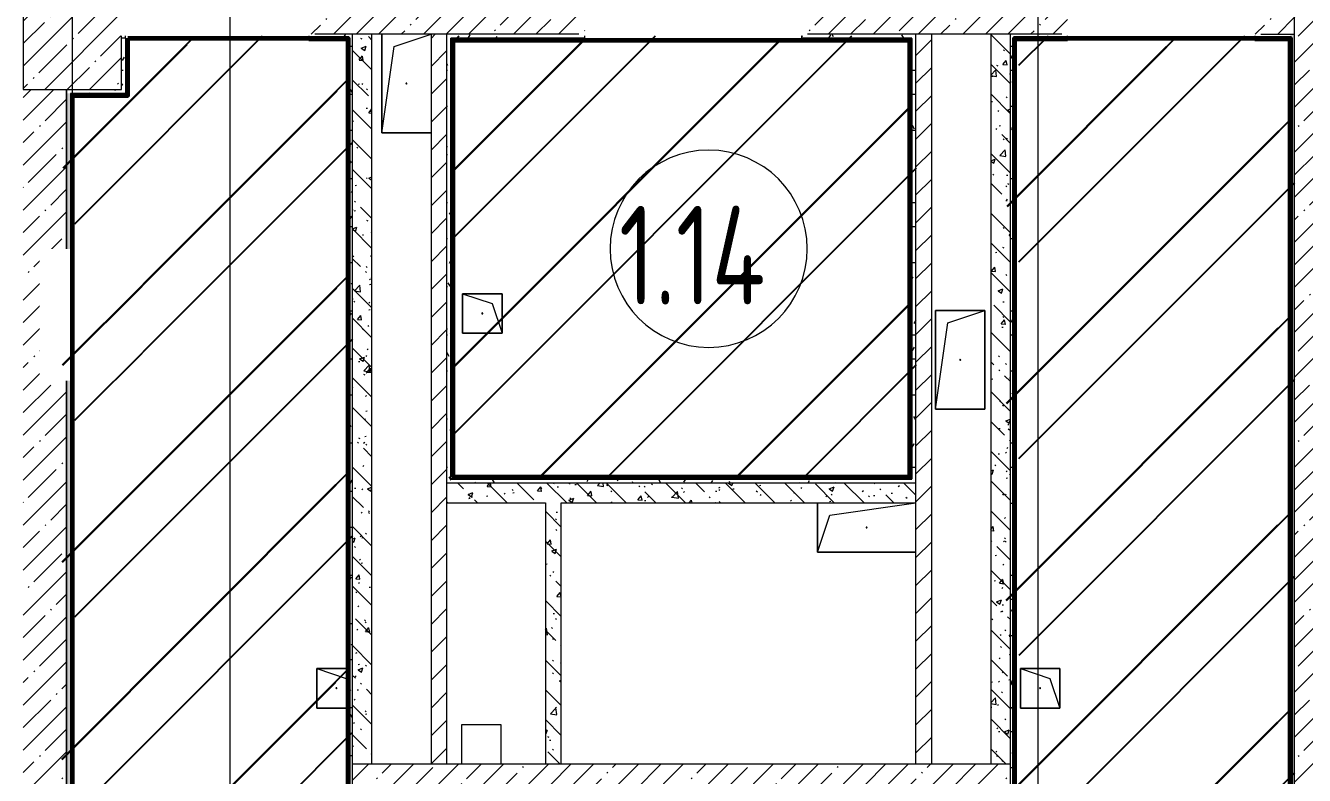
# Model space of a CAD drawing. Header units: millimetres. Extents: x -213911 to 415037, y -3642 to 107391.
# Drawn here: x 65487 to 71976, y 3787 to 7588 of the extents above; entities that cross this region are included whole.
import ezdxf

# ---------------------------------------------------------------- set-up
doc = ezdxf.new("R2010")
doc.units = ezdxf.units.MM
for name, color, linetype, lineweight in [('2)CF1', 5, 'Continuous', 30), ('7.20) Демонтаж монтаж', 5, 'Continuous', 60), ('7.5.2) Окраска опуска белая', 220, 'Continuous', 60), ('A-AREA-IDEN', 7, 'Continuous', 9), ('A-FLOR', 7, 'Continuous', 9), ('A-GENM', 7, 'Continuous', 9), ('A-WALL', 7, 'Continuous', 5), ('I-WALL', 7, 'Continuous', 5), ('S-COLS', 7, 'Continuous', 9), ('S-COLS-1', 7, 'Continuous', 5), ('Оси', 7, 'Continuous', 9)]:
    doc.layers.add(name, color=color, linetype=linetype, lineweight=lineweight)
doc.layers.add('3) CF3 монтаж', color=152, linetype='Continuous')
doc.layers.add('A-WALL-1', color=9, linetype='Continuous', lineweight=5, true_color=0x808080)
doc.layers.add('A-WALL-FNSH-1', color=9, linetype='Continuous', lineweight=5, true_color=0x808080)
doc.styles.get("Standard").update_dxf_attribs({"font": 'arial.ttf'})
doc.styles.add('СПДС', font='ГОСТ тип А.ttf', dxfattribs={"width": 0.9})
pattern_1 = [(45, (64.7, -136.06), (-114.04925, 114.04925), []), (45, (178.75, -136.06), (-114.04925, 114.04925), [201.612, -40.322, 6.706, -33.617])]
pattern_2 = [(45, (64.7, -136.06), (-70.71068, 70.71068), [])]
pattern_3 = [(135, (64.7, -136.06), (-150.8683, -150.8683), [213.36, -35.56, 7.112, -35.56]), (135, (64.7, 14.71), (-150.8683, -150.8683), []), (50, (64.7, -136.06), (255.05767, -22.3145), [26.67, -293.37]), (355, (64.7, -136.06), (-49.3404, 267.4791), [21.336, -234.696]), (100.451, (85.96, -137.92), (205.7195, 245.1636), [22.666, -249.326]), (46.184, (64.7, -64.94), (379.511, -58.86), [40.005, -440.055]), (96.636, (96.33, -69.85), (332.3634, 346.399), [33.999, -373.989]), (351.184, (64.7, -64.94), (332.3669, 346.3953), [32.004, -352.044]), (21, (100.26, -82.72), (212.2602, -143.1711), [26.67, -293.37]), (326, (100.26, -82.72), (86.5224, 257.8632), [21.336, -234.696]), (71.451, (117.95, -94.65), (298.78395, 114.6901), [22.666, -249.326]), (37.5, (64.7, -136.06), (4.32385, 118.37751), [6.706, -225.146, 6.706, -231.546, -235.585]), (37.5, (64.7, -136.06), (4.32385, 118.37751), [-470.103, 6.706, -228.879]), (7.5, (64.7, -136.06), (93.54758, 140.2533), [6.706, -129.134, 6.706, -219.812, -89.789]), (7.5, (64.7, -136.06), (93.54758, 140.2533), [-362.356, 6.706, -83.083]), (327.5, (-14.6, -136.06), (189.82734, -8.02019), [6.706, -82.194, 6.706, -270.662, -368.046]), (327.5, (-14.6, -136.06), (189.82734, -8.02019), [-366.268, 6.706, -361.34]), (317.5, (-50.16, -136.06), (207.38114, 35.59764), [6.706, -108.864, 6.706, -177.495, -261.366]), (317.5, (-50.16, -136.06), (207.38114, 35.59764), [-299.771, 6.706, -254.66])]
pattern_4 = [(0, (64.7, -136.06), (243.84, 60.96), [20.117, -162.763, 20.117, -162.763, -975.36]), (0, (64.7, -136.06), (243.84, 60.96), [-365.76, 20.117, -345.643, 20.117, -162.763, -426.72]), (0, (64.7, -136.06), (243.84, 60.96), [-914.4, 20.117, -101.803, 20.117, -284.683]), (120, (156.14, -105.58), (-174.71291, 180.691634), [20.117, -162.763, 20.117, -162.763, -975.36]), (120, (156.14, -105.58), (-174.71291, 180.691634), [-365.76, 20.117, -345.643, 20.117, -162.763, -426.72]), (120, (156.14, -105.58), (-174.71291, 180.691634), [-914.4, 20.117, -101.803, 20.117, -284.683]), (240, (186.62, 16.34), (-69.12709, -241.651634), [20.117, -162.763, 20.117, -162.763, -975.36]), (240, (186.62, 16.34), (-69.12709, -241.651634), [-365.76, 20.117, -345.643, 20.117, -162.763, -426.72]), (240, (186.62, 16.34), (-69.12709, -241.651634), [-914.4, 20.117, -101.803, 20.117, -284.683])]
pattern_5 = [(45, (5527.3, -21728.2), (-498.404, 498.404), [])]

# ---------------------------------------------------------------- blocks, each defined once
blk = doc.blocks.new('BSC_Колонна _Прямоугольная - 500х500-V15-Объем проектирования 1 этажа')
at = {"layer": 'S-COLS-1'}
h = blk.add_hatch(dxfattribs=at)
h.set_pattern_fill('FP_19', color=256, style=0, pattern_type=2)
h.set_pattern_definition([(45, (-65660, -7650), (-114.04925, 114.04925), []), (45, (-65545.95, -7650), (-114.04925, 114.04925), [201.613, -40.323, 6.706, -33.617])])
h.paths.add_polyline_path([(35.2, -250), (250, -250), (250, 22), (220, 22), (220, 30), (250, 30), (250, 250), (-250, 250), (-250, -250), (-10, -250)])
for p, q in [((220, 250), (-250, 250)), ((-250, 250), (-250, -250)), ((250, -250), (250, 22)), ((-250, -250), (250, -250))]:
    blk.add_line(p, q, dxfattribs=at)
blk = doc.blocks.new('GM_Отверстие прямоугольное _в плите_ - Отверстие-V116-Объем проектирования 1 этажа')
at = {"layer": 'A-GENM'}
for p, q in [((-100, -100), (-100, 100)), ((-100, 100), (100, 100)), ((100, 100), (-100, 100)), ((-100, 100), (-100, -100)), ((-50, 50), (100, 100)), ((100, 100), (100, -100)), ((100, -100), (100, 100)), ((-100, -100), (-50, 50)), ((100, -100), (-100, -100)), ((-100, -100), (100, -100))]:
    blk.add_line(p, q, dxfattribs=at)
for start, end in [(360, 180), (180, 360)]:
    blk.add_arc((0, 0), 2.5, start, end, dxfattribs=at)
blk = doc.blocks.new('GM_Отверстие прямоугольное _в плите_ - Отверстие-V117-Объем проектирования 1 этажа')
at = {"layer": 'A-GENM'}
for p, q in [((-100, -100), (-100, 49)), ((-100, -100), (-50.3, 49)), ((-100, 49), (-100, -100)), ((100, 49), (100, -100)), ((100, -100), (100, 49)), ((100, -100), (-100, -100)), ((-100, -100), (100, -100))]:
    blk.add_line(p, q, dxfattribs=at)
for start, end in [(360, 180), (180, 360)]:
    blk.add_arc((0, 0), 2.5, start, end, dxfattribs=at)
blk = doc.blocks.new('GM_Отверстие прямоугольное _в плите_ - Отверстие-V118-Объем проектирования 1 этажа')
at = {"layer": 'A-GENM'}
for p, q in [((-250, -125), (-250, 125)), ((-250, 125), (-250, -125)), ((-187.5, 62.5), (250, 125)), ((-250, -125), (-187.5, 62.5)), ((250, -125), (-250, -125)), ((-250, -125), (250, -125))]:
    blk.add_line(p, q, dxfattribs=at)
for start, end in [(360, 180), (180, 360)]:
    blk.add_arc((0, 0), 2.5, start, end, dxfattribs=at)
blk = doc.blocks.new('GM_Отверстие прямоугольное _в плите_ - Отверстие-V169-Объем проектирования 1 этажа')
at = {"layer": 'A-GENM'}
for p, q in [((-125, -250), (-125, 250)), ((-125, 250), (125, 250)), ((125, 250), (-125, 250)), ((-125, 250), (-125, -250)), ((-62.5, 187.5), (125, 250)), ((125, 250), (125, -250)), ((125, -250), (125, 250)), ((-125, -250), (-62.5, 187.5)), ((125, -250), (-125, -250)), ((-125, -250), (125, -250))]:
    blk.add_line(p, q, dxfattribs=at)
for start, end in [(360, 180), (180, 360)]:
    blk.add_arc((0, 0), 2.5, start, end, dxfattribs=at)
blk = doc.blocks.new('GM_Отверстие прямоугольное _в плите_ - Отверстие-21609826-Объем проектирования 1 этажа')
at = {"layer": 'A-GENM'}
for p, q in [((-125, -250), (-125, 250)), ((-125, 250), (-125, -250)), ((-62.5, 187.5), (125, 250)), ((-125, -250), (-62.5, 187.5)), ((125, -250), (-125, -250)), ((-125, -250), (125, -250))]:
    blk.add_line(p, q, dxfattribs=at)
for start, end in [(360, 180), (180, 360)]:
    blk.add_arc((0, 0), 2.5, start, end, dxfattribs=at)
blk = doc.blocks.new('Марка_Помещения - Номер-25198446-Объем проектирования 1 этажа')
at = {"layer": 'A-AREA-IDEN'}
for start, end in [(360, 180), (180, 360)]:
    blk.add_arc((0, 0), 2.5, start, end, dxfattribs=at)

msp = doc.modelspace()

# ---------------------------------------------------------------- hatches: boundary and pattern name
at = {"layer": '2)CF1'}
h = msp.add_hatch(dxfattribs=at)
h.set_pattern_fill('ANSI31', color=256, scale=222)
h.paths.add_polyline_path([(67655.7, 7512.9), (69973.7, 7512.9), (69973.7, 5299.9), (67655.7, 5299.9)])
h = msp.add_hatch(dxfattribs=at)
h.set_pattern_fill('ANSI31', color=256, scale=222)
h.paths.add_polyline_path([(70459.8, 3563.1), (69184.8, 3566.1), (69176.4, -11.9), (71549.4, -17.5), (71550.2, 358), (71830.2, 357.4), (71847, 7479.8), (70469, 7483.1)])
at = {"layer": '3) CF3 монтаж'}
h = msp.add_hatch(dxfattribs=at)
h.set_pattern_fill('ANSI31', color=256, scale=222, style=0)
h.set_pattern_definition(pattern_5)
h.paths.add_polyline_path([(68065.5, 5301.3), (70007.3, 5301.3), (70007.3, 7536.3), (67667.3, 7536.3), (67668.1, 5700.3), (67704.4, 5565), (67667.3, 5565), (67667.3, 5301.3), (67933.1, 5301.3), (67933.1, 5336.6)])
h = msp.add_hatch(dxfattribs=at)
h.set_pattern_fill('ANSI31', color=256, scale=222, style=0)
h.set_pattern_definition(pattern_5)
h.paths.add_polyline_path([(70134.7, 16.3), (71647.3, 16.3), (71647.3, 391.8), (71927.3, 391.8), (71927.3, 7536.3), (70527.3, 7536.3), (70528.1, 4013.3), (70564.4, 3878), (70527.3, 3878), (70527.3, 3616.3), (70263.6, 3616.3), (70263.6, 3576.9), (70128.3, 3613), (70140.4, 3616.3), (69252.3, 3616.3), (69252.3, 16.3)])
h.paths.add_polyline_path([(70528.6, 3213.3), (70492.3, 3348.5), (70564.7, 3348.5)])
h.paths.add_polyline_path([(70793.1, 3577.2), (70793.1, 3649.6), (70928.3, 3613.5)])
at = {"layer": '7.20) Демонтаж монтаж', "lineweight": 25}
h = msp.add_hatch(dxfattribs=at)
h.set_pattern_fill('ANSI31', color=256, scale=222)
h.paths.add_polyline_path([(67655.7, 5299.9), (69973.7, 5299.9), (69973.7, 7512.9), (67655.7, 7512.9)])
h = msp.add_hatch(dxfattribs=at)
h.set_pattern_fill('ANSI31', color=256, scale=222)
h.paths.add_polyline_path([(69229.7, 3603.9), (70504.7, 3603.9), (70504.7, 7523.9), (71904.7, 7523.9), (71904.7, 379.4), (71624.7, 379.4), (71624.7, 3.9), (69229.7, 3.9)])
at = {"layer": 'I-WALL'}
h = msp.add_hatch(dxfattribs=at)
h.set_pattern_fill('FP_1', color=256, style=0, pattern_type=2)
h.set_pattern_definition(pattern_1)
h.paths.add_polyline_path([(71754.7, 7543.9), (71924.7, 7543.9), (71924.7, 7763.9), (71724.7, 7763.9), (71724.7, 7543.9)])
h.paths.add_polyline_path([(70384.7, 7543.9), (70774.7, 7543.9), (70774.7, 7763.9), (69424.7, 7763.9), (69424.7, 7543.9), (70084.7, 7543.9)])
h.paths.add_polyline_path([(68294.7, 7543.9), (68324.7, 7543.9), (68324.7, 7763.9), (66924.7, 7763.9), (66924.7, 7543.9), (68175, 7543.9)])
h = msp.add_hatch(dxfattribs=at)
h.set_pattern_fill('FP_1', color=256, style=0, pattern_type=2)
h.set_pattern_definition(pattern_1)
h.paths.add_polyline_path([(71924.7, -236.1), (72144.7, -236.1), (72144.7, 7763.9), (71924.7, 7763.9), (71924.7, -199.3)])
h = msp.add_hatch(dxfattribs=at)
h.set_pattern_fill('FP_191', color=256, style=0, pattern_type=2)
h.set_pattern_definition(pattern_4)
h.paths.add_polyline_path([(66924.7, 7523.9), (67124.7, 7523.9), (67124.7, 7543.9), (66954.7, 7543.9), (66954.7, 7535.9), (66924.7, 7535.9)])
h = msp.add_hatch(dxfattribs=at)
h.set_pattern_fill('FP_191', color=256, style=0, pattern_type=2)
h.set_pattern_definition(pattern_4)
h.paths.add_polyline_path([(67144.7, 3623.9), (67144.7, 7543.9), (67124.7, 7543.9), (67124.7, 3623.9)])
h = msp.add_hatch(dxfattribs=at)
h.set_pattern_fill('FP_41', color=256, style=0, pattern_type=2)
h.set_pattern_definition(pattern_3)
h.paths.add_polyline_path([(67144.7, 3843.9), (67244.7, 3843.9), (67244.7, 7543.9), (67144.7, 7543.9), (67144.7, 3890.1)])
h = msp.add_hatch(dxfattribs=at)
h.set_pattern_fill('FP_22', color=256, style=0, pattern_type=2)
h.set_pattern_definition(pattern_2)
h.paths.add_polyline_path([(67544.7, 3843.9), (67624.7, 3843.9), (67624.7, 7543.9), (67544.7, 7543.9), (67544.7, 3856.8)])
h = msp.add_hatch(dxfattribs=at)
h.set_pattern_fill('FP_191', color=256, style=0, pattern_type=2)
h.set_pattern_definition(pattern_4)
h.paths.add_polyline_path([(67624.7, 5288.9), (67644.7, 5289.9), (67643.7, 7523.9), (67624.7, 7543.9), (67624.7, 6216.6)])
h.paths.add_polyline_path([(67644.7, 7523.9), (67644.7, 7543.9), (67624.7, 7543.9), (67629.6, 7539)])
h = msp.add_hatch(dxfattribs=at)
h.set_pattern_fill('FP_191', color=256, style=0, pattern_type=2)
h.set_pattern_definition(pattern_4)
h.paths.add_polyline_path([(68324.7, 7523.9), (68324.7, 7535.9), (68294.7, 7535.9), (68294.7, 7543.9), (67644.7, 7543.9), (67644.8, 7523.9), (68294.7, 7523.9)])
h.paths.add_polyline_path([(69984.7, 7523.9), (70004.7, 7523.9), (70004.7, 7543.9), (69454.7, 7542.8), (69454.7, 7535.9), (69424.7, 7535.9), (69424.7, 7523.9), (69973.7, 7523.9)])
h = msp.add_hatch(dxfattribs=at)
h.set_pattern_fill('FP_22', color=256, style=0, pattern_type=2)
h.set_pattern_definition(pattern_2)
h.paths.add_polyline_path([(70084.7, 3843.9), (70084.7, 7543.9), (70004.7, 7543.9), (70004.7, 3843.9)])
h = msp.add_hatch(dxfattribs=at)
h.set_pattern_fill('FP_41', color=256, style=0, pattern_type=2)
h.set_pattern_definition(pattern_3)
h.paths.add_polyline_path([(70433.2, 3843.9), (70484.7, 3843.9), (70484.7, 7543.9), (70384.7, 7543.9), (70384.7, 3843.9), (70412.3, 3843.9)])
h = msp.add_hatch(dxfattribs=at)
h.set_pattern_fill('FP_191', color=256, style=0, pattern_type=2)
h.set_pattern_definition(pattern_4)
h.paths.add_polyline_path([(70484.7, 3623.9), (70504.7, 3623.9), (70504.7, 7543.9), (70484.7, 7543.9), (70484.7, 3675.9)])
h = msp.add_hatch(dxfattribs=at)
h.set_pattern_fill('FP_191', color=256, style=0, pattern_type=2)
h.set_pattern_definition(pattern_4)
h.paths.add_polyline_path([(71900.7, 7523.9), (71904.7, 7525.6), (71904.7, 7543.9), (71754.7, 7543.9), (71754.7, 7535.9), (71724.7, 7535.9), (71724.7, 7523.9), (71893.7, 7523.9)])
h.paths.add_polyline_path([(70504.7, 7523.9), (70774.7, 7523.9), (70774.7, 7535.9), (70744.7, 7535.9), (70744.7, 7543.9), (70504.7, 7543.9), (70504.7, 7524.4)])
h = msp.add_hatch(dxfattribs=at)
h.set_pattern_fill('FP_191', color=256, style=0, pattern_type=2)
h.set_pattern_definition(pattern_4)
h.paths.add_polyline_path([(71904.7, 3.9), (71924.7, 3.9), (71924.7, 304.4), (71904.7, 304.4), (71904.7, 121.7)])
h.paths.add_polyline_path([(71911.4, 354.4), (71906, 374.5), (71924.7, 366.9), (71924.7, 7543.9), (71904.7, 7543.9), (71904.7, 354.4)])
h = msp.add_hatch(dxfattribs=at)
h.set_pattern_fill('FP_191', color=256, style=0, pattern_type=2)
h.set_pattern_definition(pattern_4)
h.paths.add_polyline_path([(65994.7, 7243.9), (65994.7, 7523.9), (65974.7, 7523.9), (65974.7, 7243.9)])
h = msp.add_hatch(dxfattribs=at)
h.set_pattern_fill('FP_191', color=256, style=0, pattern_type=2)
h.set_pattern_definition(pattern_4)
h.paths.add_polyline_path([(69989.7, 5268.9), (70004.7, 5268.9), (70004.7, 7523.9), (69984.7, 7522.9), (69984.7, 5268.9)])
h = msp.add_hatch(dxfattribs=at)
h.set_pattern_fill('FP_1', color=256, style=0, pattern_type=2)
h.set_pattern_definition(pattern_1)
h.paths.add_polyline_path([(65694.7, 263.9), (65694.7, 7263.9), (65474.7, 7263.9), (65474.7, 263.9)])
h = msp.add_hatch(dxfattribs=at)
h.set_pattern_fill('FP_191', color=256, style=0, pattern_type=2)
h.set_pattern_definition(pattern_4)
h.paths.add_polyline_path([(65694.7, 7243.9), (65974.7, 7243.9), (65974.7, 7263.9), (65694.7, 7263.9)])
h = msp.add_hatch(dxfattribs=at)
h.set_pattern_fill('FP_191', color=256, style=0, pattern_type=2)
h.set_pattern_definition(pattern_4)
h.paths.add_polyline_path([(65694.7, 283.9), (65714.7, 285.8), (65714.7, 304.4), (65694.7, 304.4)])
h.paths.add_polyline_path([(65694.7, 379.4), (65714.7, 379.4), (65714.7, 7243.9), (65694.7, 7243.9), (65694.7, 386.7)])
h = msp.add_hatch(dxfattribs=at)
h.set_pattern_fill('FP_191', color=256, style=0, pattern_type=2)
h.set_pattern_definition(pattern_4)
h.paths.add_polyline_path([(69984.7, 5268.9), (69983.7, 5288.9), (67624.7, 5288.9), (67624.7, 5268.9), (69886.1, 5268.9)])
h = msp.add_hatch(dxfattribs=at)
h.set_pattern_fill('FP_41', color=256, style=0, pattern_type=2)
h.set_pattern_definition(pattern_3)
h.paths.add_polyline_path([(69193.5, 5168.9), (70004.7, 5168.9), (70004.7, 5268.9), (67624.7, 5268.9), (67624.7, 5168.9), (68514.7, 5168.9)])
h = msp.add_hatch(dxfattribs=at)
h.set_pattern_fill('FP_41', color=256, style=0, pattern_type=2)
h.set_pattern_definition(pattern_3)
h.paths.add_polyline_path([(68204.7, 3843.9), (68204.7, 5168.9), (68124.7, 5168.9), (68124.7, 3843.9)])
h = msp.add_hatch(dxfattribs=at)
h.set_pattern_fill('FP_1', color=256, style=0, pattern_type=2)
h.set_pattern_definition(pattern_1)
h.paths.add_polyline_path([(67144.7, 3623.9), (70484.7, 3623.9), (70484.7, 3843.9), (67144.7, 3843.9), (67144.7, 3716.4)])

# ---------------------------------------------------------------- linework, layer by layer
at = {"layer": '2)CF1'}
msp.add_lwpolyline([(67655.7, 7512.9), (69973.7, 7512.9), (69973.7, 5299.9), (67655.7, 5299.9)], close=True, dxfattribs=at)
at = {"layer": '7.5.2) Окраска опуска белая'}
for points in [[(67655.7, 5299.9), (69973.7, 5299.9), (69973.7, 7512.9), (67655.7, 7512.9)], [(69229.7, 3603.9), (70504.7, 3603.9), (70504.7, 7523.9), (71904.7, 7523.9), (71904.7, 379.4), (71624.7, 379.4), (71624.7, 3.9), (69229.7, 3.9)]]:
    msp.add_lwpolyline(points, close=True, dxfattribs=at)
at = {"layer": 'A-FLOR'}
for p, q in [((65994.7, 7523.9), (65994.7, 7535.9)), ((68324.7, 7523.9), (68324.7, 7535.9)), ((69424.7, 7535.9), (69424.7, 7523.9)), ((67113.7, 7512.9), (67113.7, 4328.9)), ((70515.7, 916.6), (70515.7, 7512.9)), ((67113.7, 4128.9), (67113.7, 2214.3)), ((67899.7, 4043.9), (67699.7, 4043.9)), ((67699.7, 4043.9), (67699.7, 3843.9)), ((67899.7, 3843.9), (67899.7, 4043.9))]:
    msp.add_line(p, q, dxfattribs=at)
at = {"layer": 'A-WALL'}
for p, q in [((68294.7, 7543.9), (67144.7, 7543.9)), ((70004.7, 7543.9), (69454.7, 7543.9)), ((65994.7, 7523.9), (65994.7, 7243.9)), ((67644.7, 5288.9), (67644.7, 7523.9)), ((68324.7, 7523.9), (67644.7, 7523.9)), ((69984.7, 7523.9), (69424.7, 7523.9)), ((69984.7, 7512.9), (69984.7, 7523.9)), ((70515.7, 7523.9), (70504.7, 7523.9)), ((70504.7, 7523.9), (70504.7, 3623.9)), ((71893.7, 7523.9), (71904.7, 7523.9)), ((71893.7, 7523.9), (71893.7, 7523.9)), ((71904.7, 3.9), (71904.7, 7523.9)), ((65725.7, 7243.9), (65714.7, 7243.9)), ((65714.7, 7243.9), (65714.7, 416.5)), ((69973.7, 5288.9), (69984.7, 5288.9))]:
    msp.add_line(p, q, dxfattribs=at)
at = {"layer": 'A-WALL-1'}
for p, q in [((71924.7, 7763.9), (71924.7, -16.1)), ((66924.7, 7535.9), (66924.7, 7523.9)), ((67144.7, 7543.9), (66954.7, 7543.9)), ((67144.7, 7543.9), (67144.7, 3623.9)), ((67244.7, 3843.9), (67244.7, 7543.9)), ((67544.7, 7543.9), (67544.7, 3843.9)), ((67624.7, 3843.9), (67624.7, 7543.9)), ((70004.7, 3843.9), (70004.7, 7543.9)), ((70744.7, 7543.9), (70004.7, 7543.9)), ((70084.7, 3843.9), (70084.7, 7543.9)), ((70384.7, 7543.9), (70384.7, 3843.9)), ((70484.7, 3623.9), (70484.7, 7543.9)), ((70774.7, 7523.9), (70774.7, 7535.9)), ((71724.7, 7535.9), (71724.7, 7523.9)), ((71754.7, 7543.9), (71924.7, 7543.9)), ((65994.7, 7523.9), (65974.7, 7523.9)), ((66924.7, 7523.9), (67124.7, 7523.9)), ((67124.7, 7523.9), (67124.7, 7512.9)), ((65694.7, 263.9), (65694.7, 7263.9)), ((65694.7, 7263.9), (65694.7, 263.9)), ((70004.7, 5268.9), (67624.7, 5268.9)), ((67624.7, 5168.9), (68124.7, 5168.9)), ((68124.7, 5168.9), (68124.7, 3843.9)), ((68204.7, 5168.9), (70004.7, 5168.9)), ((68204.7, 3843.9), (68204.7, 5168.9)), ((70484.7, 3843.9), (67144.7, 3843.9))]:
    msp.add_line(p, q, dxfattribs=at)
at = {"layer": 'A-WALL-FNSH-1'}
for p, q in [((66005.7, 7512.9), (65994.7, 7512.9)), ((66005.7, 7232.9), (66005.7, 7512.9)), ((66924.7, 7523.9), (66924.7, 7512.9)), ((66924.7, 7512.9), (67113.7, 7512.9)), ((67124.7, 3603.9), (67124.7, 7512.9)), ((67644.7, 7512.9), (68324.7, 7512.9)), ((67645.7, 7522.9), (68324.7, 7522.9)), ((67645.7, 5289.9), (67645.7, 7522.9)), ((67655.7, 5288.9), (67655.7, 7523.9)), ((68324.7, 7512.9), (68324.7, 7523.9)), ((69424.7, 7523.9), (69424.7, 7512.9)), ((69424.7, 7522.9), (69983.7, 7522.9)), ((69424.7, 7512.9), (69984.7, 7512.9)), ((69973.7, 7523.9), (69973.7, 5288.9)), ((69983.7, 7522.9), (69983.7, 5289.9)), ((69984.7, 5288.9), (69984.7, 7512.9)), ((70504.7, 7512.9), (70774.7, 7512.9)), ((70774.7, 7523.9), (70515.7, 7523.9)), ((70515.7, 7512.9), (70515.7, 7523.9)), ((70774.7, 7512.9), (70774.7, 7523.9)), ((71893.7, 7523.9), (71724.7, 7523.9)), ((71724.7, 7523.9), (71724.7, 7512.9)), ((71724.7, 7512.9), (71904.7, 7512.9)), ((71893.7, 7523.9), (71893.7, 390.4)), ((65714.7, 7232.9), (66005.7, 7232.9)), ((65994.7, 7243.9), (65725.7, 7243.9)), ((65725.7, 390.4), (65725.7, 7243.9)), ((69984.7, 5299.9), (67644.7, 5299.9)), ((67644.7, 5288.9), (69973.7, 5288.9)), ((69983.7, 5289.9), (67645.7, 5289.9)), ((67113.7, 4328.9), (67113.7, 4128.9))]:
    msp.add_line(p, q, dxfattribs=at)
at = {"layer": 'Оси'}
for points in [[(66997.4, -2042.3), (66997.4, -1322.8), (66524.7, -759.5), (66524.7, 4240.5), (66524.7, 22262), (66524.7, 27262)], [(70624.7, -2042.3), (70624.7, 2957.7), (70624.7, 22262), (70624.7, 27262)]]:
    msp.add_lwpolyline(points, dxfattribs=at)

# ---------------------------------------------------------------- block references
at = {"layer": 'A-AREA-IDEN', "xscale": 199.9999999999999, "yscale": 199.9999999999999, "zscale": 199.9999999999999}
msp.add_blockref('Марка_Помещения - Номер-25198446-Объем проектирования 1 этажа', (68953.2, 6456.9), dxfattribs=at)
at = {"layer": 'A-GENM'}
for name, p in [('GM_Отверстие прямоугольное _в плите_ - Отверстие-21609826-Объем проектирования 1 этажа', (67419.7, 7293.9)), ('GM_Отверстие прямоугольное _в плите_ - Отверстие-V169-Объем проектирования 1 этажа', (70229.7, 5893.9)), ('GM_Отверстие прямоугольное _в плите_ - Отверстие-V118-Объем проектирования 1 этажа', (69754.7, 5043.9))]:
    msp.add_blockref(name, p, dxfattribs=at)
at = {"layer": 'A-GENM', "rotation": 270}
for name, p in [('GM_Отверстие прямоугольное _в плите_ - Отверстие-V116-Объем проектирования 1 этажа', (67804.7, 6128.9)), ('GM_Отверстие прямоугольное _в плите_ - Отверстие-V117-Объем проектирования 1 этажа', (67064.7, 4228.9)), ('GM_Отверстие прямоугольное _в плите_ - Отверстие-V116-Объем проектирования 1 этажа', (70634.7, 4228.9))]:
    msp.add_blockref(name, p, dxfattribs=at)
at = {"layer": 'S-COLS'}
msp.add_blockref('BSC_Колонна _Прямоугольная - 500х500-V15-Объем проектирования 1 этажа', (65724.7, 7513.9), dxfattribs=at)

# ---------------------------------------------------------------- texts
at = {"layer": 'A-AREA-IDEN', "insert": (68498.3, 6674.1), "char_height": 500, "width": 1140, "attachment_point": 1, "style": 'СПДС'}
msp.add_mtext('1.14', dxfattribs=at)

# ---------------------------------------------------------------- next in the draw order: texts
at = {"insert": (65724.7, 6288.5), "char_height": 333, "attachment_point": 1, "bg_fill": 3, "box_fill_scale": 1.5, "bg_fill_color": 256, "bg_fill_transparency": 0}
msp.add_mtext_dynamic_manual_height_columns('\\pxt19; ', width=189.268, gutter_width=912.9, heights=[2.55], dxfattribs=at)

# ---------------------------------------------------------------- next in the draw order: hatches: boundary and pattern name
at = {"layer": '2)CF1'}
h = msp.add_hatch(dxfattribs=at)
h.set_pattern_fill('ANSI31', color=256, scale=222)
h.paths.add_polyline_path([(67067, 7491.1), (65959, 7493.7), (65958.3, 7213.7), (65678.3, 7214.3), (65662.3, 371.8), (66172.3, 370.6), (66171.4, -4.9), (68354.4, -10), (68362.8, 3568), (67057.8, 3571.1)])
at = {"layer": '3) CF3 монтаж'}
h = msp.add_hatch(dxfattribs=at)
h.set_pattern_fill('ANSI31', color=256, scale=222, style=0)
h.set_pattern_definition(pattern_5)
h.paths.add_polyline_path([(68452.3, 16.3), (68452.3, 3616.3), (67536, 3616.3), (67546.3, 3613.5), (67411.1, 3577.2), (67411.1, 3616.3), (67147.3, 3616.3), (67147.3, 3878), (67110, 3878), (67146.1, 4013.3), (67147.3, 4008.7), (67147.3, 7536.3), (66017.3, 7536.3), (66017.3, 7256.3), (65737.3, 7256.3), (65737.3, 391.8), (66247.3, 391.8), (66247.3, 16.3), (67248.1, 16.3)])
h.paths.add_polyline_path([(67146.6, 3213.3), (67110.3, 3348.5), (67182.7, 3348.5)])
h.paths.add_polyline_path([(66881.6, 3576.9), (66746.3, 3613), (66881.6, 3649.3), (66881.6, 3616.3)])
at = {"layer": '7.20) Демонтаж монтаж', "lineweight": 25}
h = msp.add_hatch(dxfattribs=at)
h.set_pattern_fill('ANSI31', color=256, scale=222)
h.paths.add_polyline_path([(66005.7, 7523.9), (67124.7, 7523.9), (67124.7, 3603.9), (68429.7, 3603.9), (68429.7, 3.9), (66230.2, 3.9), (66230.2, 390.4), (65725.7, 390.4), (65725.7, 7232.9), (66005.7, 7232.9), (66005.7, 7512.9)])

# ---------------------------------------------------------------- next in the draw order: linework, layer by layer
at = {"layer": '7.5.2) Окраска опуска белая'}
msp.add_lwpolyline([(66005.7, 7523.9), (67124.7, 7523.9), (67124.7, 3603.9), (68429.7, 3603.9), (68429.7, 3.9), (66230.2, 3.9), (66230.2, 390.4), (65725.7, 390.4), (65725.7, 7232.9), (66005.7, 7232.9), (66005.7, 7512.9), (66005.7, 7523.9)], dxfattribs=at)
at = {"layer": 'Оси'}
msp.add_lwpolyline([(65724.7, -2042.3), (65724.7, 2957.7), (65724.7, 22262), (65724.7, 27262)], dxfattribs=at)

doc.saveas('drawing.dxf')
